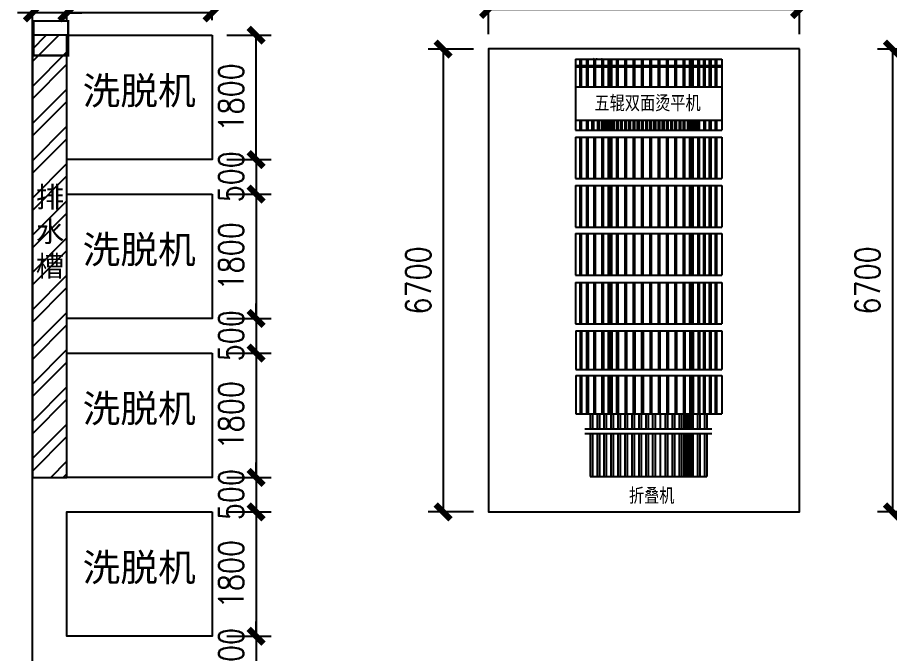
# Model space of a CAD drawing. Header units: millimetres. Extents: x 28866 to 196092, y 16567 to 68963.
# Drawn here: x 28866 to 41484, y 53202 to 62409 of the extents above; entities that cross this region are included whole.
import ezdxf

# ---------------------------------------------------------------- set-up
doc = ezdxf.new("R2010")
doc.units = ezdxf.units.MM
doc.layers.add('font_blue', color=142, linetype='Continuous')
doc.styles.add('\\M+5CDBC\\M+5D6BD\\M+5D6D0\\M+5CEC4\\M+5CBB5\\M+5C3F7', font='simplex.shx', dxfattribs={"width": 0.8, "bigfont": 'hztxt.shx'})
doc.styles.add('ROMANS', font='ROMANS.shx', dxfattribs={"width": 0.8, "bigfont": 'hhztxt.shx'})
doc.styles.get("Standard").update_dxf_attribs({"font": 'arial.ttf', "height": 200})
doc.dimstyles.new('dim1-150', dxfattribs={"dimscale": 180, "dimtxt": 2, "dimasz": 1.2, "dimexe": 1.2, "dimexo": 1.2, "dimgap": 1, "dimtad": 1, "dimdec": 0, "dimdsep": 46, "dimtxsty": 'ROMANS', "dimblk": 'ARCHTICK', "dimcen": 0, "dimadec": 0, "dimazin": 0, "dimtfac": 0.71, "dimtdec": 0, "dimtix": 1, "dimtmove": 0, "dimatfit": 3, "dimldrblk": 'ARCHTICK', "dimfxl": 0, "dimtolj": 1, "dimtzin": 0, "dimarcsym": 0})

# ---------------------------------------------------------------- blocks, each defined once
blk = doc.blocks.new('_ArchTick')
at = {"color": 0, "linetype": 'ByBlock', "const_width": 0.4}
blk.add_lwpolyline([(-0.5, -0.5), (0.5, 0.5)], dxfattribs=at)
blk = doc.blocks.new('*D12')
at = {"color": 0, "lineweight": -2, "transparency": 16777216}
for p, q in [((35682, 62168), (35682, 62739)), ((40182, 62168), (40182, 62739)), ((40182, 62523), (35682, 62523))]:
    blk.add_line(p, q, dxfattribs=at)
at = {"layer": 'Defpoints', "color": 0, "transparency": 16777216}
for p in [(35682, 62523), (35682, 61952), (40182, 61952)]:
    blk.add_point(p, dxfattribs=at)
at = {"color": 0, "lineweight": -2, "transparency": 16777216, "xscale": 216, "yscale": 216, "zscale": 216, "rotation": 180}
blk.add_blockref('_ArchTick', (35682, 62523), dxfattribs=at)
at = {"color": 0, "lineweight": -2, "transparency": 16777216, "xscale": 216, "yscale": 216, "zscale": 216}
blk.add_blockref('_ArchTick', (40182, 62523), dxfattribs=at)
at = {"color": 0, "transparency": 16777216, "insert": (37932, 62883), "char_height": 360, "attachment_point": 5, "style": 'ROMANS'}
blk.add_mtext('\\A1;4500', dxfattribs=at)
blk = doc.blocks.new('*D13')
at = {"color": 0, "lineweight": -2, "transparency": 16777216}
for p, q in [((35466, 61952), (34809, 61952)), ((35025, 61952), (35025, 55252)), ((35466, 55252), (34809, 55252))]:
    blk.add_line(p, q, dxfattribs=at)
at = {"layer": 'Defpoints', "color": 0, "transparency": 16777216}
for p in [(35682, 61952), (35025, 55252), (35682, 55252)]:
    blk.add_point(p, dxfattribs=at)
at = {"color": 0, "lineweight": -2, "transparency": 16777216, "xscale": 216, "yscale": 216, "zscale": 216}
for p, rotation in [((35025, 61952), 90), ((35025, 55252), 270)]:
    blk.add_blockref('_ArchTick', p, dxfattribs=dict(at, rotation=rotation))
at = {"color": 0, "transparency": 16777216, "insert": (34665, 58602), "char_height": 360, "attachment_point": 5, "rotation": 90, "style": 'ROMANS'}
blk.add_mtext('\\A1;6700', dxfattribs=at)
blk = doc.blocks.new('*D2')
at = {"color": 0, "lineweight": -2, "transparency": 16777216}
for p, q in [((29082, 62368), (29082, 62690)), ((29582, 62368), (29582, 62690)), ((29082, 62474), (28866, 62474)), ((29582, 62474), (29082, 62474)), ((29582, 62474), (29798, 62474))]:
    blk.add_line(p, q, dxfattribs=at)
at = {"layer": 'Defpoints', "color": 0, "transparency": 16777216}
for p in [(29082, 62474), (29082, 62152), (29582, 62152)]:
    blk.add_point(p, dxfattribs=at)
at = {"color": 0, "lineweight": -2, "transparency": 16777216, "xscale": 216, "yscale": 216, "zscale": 216}
blk.add_blockref('_ArchTick', (29082, 62474), dxfattribs=at)
at = {"color": 0, "lineweight": -2, "transparency": 16777216, "xscale": 216, "yscale": 216, "zscale": 216, "rotation": 180}
blk.add_blockref('_ArchTick', (29582, 62474), dxfattribs=at)
at = {"color": 0, "transparency": 16777216, "insert": (29332, 62834), "char_height": 360, "attachment_point": 5, "style": 'ROMANS'}
blk.add_mtext('\\A1;500', dxfattribs=at)
blk = doc.blocks.new('*D3')
at = {"color": 0, "lineweight": -2, "transparency": 16777216}
for p, q in [((29582, 62366), (29582, 62690)), ((31682, 62368), (31682, 62690)), ((31682, 62474), (29582, 62474))]:
    blk.add_line(p, q, dxfattribs=at)
at = {"layer": 'Defpoints', "color": 0, "transparency": 16777216}
for p in [(29582, 62474), (29582, 62150), (31682, 62152)]:
    blk.add_point(p, dxfattribs=at)
at = {"color": 0, "lineweight": -2, "transparency": 16777216, "xscale": 216, "yscale": 216, "zscale": 216, "rotation": 180}
blk.add_blockref('_ArchTick', (29582, 62474), dxfattribs=at)
at = {"color": 0, "lineweight": -2, "transparency": 16777216, "xscale": 216, "yscale": 216, "zscale": 216}
blk.add_blockref('_ArchTick', (31682, 62474), dxfattribs=at)
at = {"color": 0, "transparency": 16777216, "insert": (30632, 62834), "char_height": 360, "attachment_point": 5, "style": 'ROMANS'}
blk.add_mtext('\\A1;2100', dxfattribs=at)
blk = doc.blocks.new('*D4')
at = {"color": 0, "lineweight": -2, "transparency": 16777216}
for p, q in [((31898, 62152), (32535, 62152)), ((32319, 60352), (32319, 62152)), ((31898, 60352), (32535, 60352))]:
    blk.add_line(p, q, dxfattribs=at)
at = {"layer": 'Defpoints', "color": 0, "transparency": 16777216}
for p in [(31682, 62152), (32319, 62152), (31682, 60352)]:
    blk.add_point(p, dxfattribs=at)
at = {"color": 0, "lineweight": -2, "transparency": 16777216, "xscale": 216, "yscale": 216, "zscale": 216}
for p, rotation in [((32319, 62152), 90), ((32319, 60352), 270)]:
    blk.add_blockref('_ArchTick', p, dxfattribs=dict(at, rotation=rotation))
at = {"color": 0, "transparency": 16777216, "insert": (31959, 61252), "char_height": 360, "attachment_point": 5, "rotation": 90, "style": 'ROMANS'}
blk.add_mtext('\\A1;1800', dxfattribs=at)
blk = doc.blocks.new('*D5')
at = {"color": 0, "lineweight": -2, "transparency": 16777216}
for p, q in [((32319, 60352), (32319, 60568)), ((31898, 60352), (32535, 60352)), ((32319, 60352), (32319, 59852)), ((31898, 59852), (32535, 59852)), ((32319, 59852), (32319, 59636))]:
    blk.add_line(p, q, dxfattribs=at)
at = {"layer": 'Defpoints', "color": 0, "transparency": 16777216}
for p in [(31682, 60352), (31682, 59852), (32319, 59852)]:
    blk.add_point(p, dxfattribs=at)
at = {"color": 0, "lineweight": -2, "transparency": 16777216, "xscale": 216, "yscale": 216, "zscale": 216}
for p, rotation in [((32319, 60352), 270), ((32319, 59852), 90)]:
    blk.add_blockref('_ArchTick', p, dxfattribs=dict(at, rotation=rotation))
at = {"color": 0, "transparency": 16777216, "insert": (31959, 60102), "char_height": 360, "attachment_point": 5, "rotation": 90, "style": 'ROMANS'}
blk.add_mtext('\\A1;500', dxfattribs=at)
blk = doc.blocks.new('*D6')
at = {"color": 0, "lineweight": -2, "transparency": 16777216}
for p, q in [((31898, 59852), (32535, 59852)), ((32319, 59852), (32319, 58052)), ((31898, 58052), (32535, 58052))]:
    blk.add_line(p, q, dxfattribs=at)
at = {"layer": 'Defpoints', "color": 0, "transparency": 16777216}
for p in [(31682, 59852), (31682, 58052), (32319, 58052)]:
    blk.add_point(p, dxfattribs=at)
at = {"color": 0, "lineweight": -2, "transparency": 16777216, "xscale": 216, "yscale": 216, "zscale": 216}
for p, rotation in [((32319, 59852), 90), ((32319, 58052), 270)]:
    blk.add_blockref('_ArchTick', p, dxfattribs=dict(at, rotation=rotation))
at = {"color": 0, "transparency": 16777216, "insert": (31959, 58952), "char_height": 360, "attachment_point": 5, "rotation": 90, "style": 'ROMANS'}
blk.add_mtext('\\A1;1800', dxfattribs=at)
blk = doc.blocks.new('*D7')
at = {"color": 0, "lineweight": -2, "transparency": 16777216}
for p, q in [((32319, 58052), (32319, 58268)), ((31898, 58052), (32535, 58052)), ((32319, 58052), (32319, 57552)), ((31898, 57552), (32535, 57552)), ((32319, 57552), (32319, 57336))]:
    blk.add_line(p, q, dxfattribs=at)
at = {"layer": 'Defpoints', "color": 0, "transparency": 16777216}
for p in [(31682, 58052), (31682, 57552), (32319, 57552)]:
    blk.add_point(p, dxfattribs=at)
at = {"color": 0, "lineweight": -2, "transparency": 16777216, "xscale": 216, "yscale": 216, "zscale": 216}
for p, rotation in [((32319, 58052), 270), ((32319, 57552), 90)]:
    blk.add_blockref('_ArchTick', p, dxfattribs=dict(at, rotation=rotation))
at = {"color": 0, "transparency": 16777216, "insert": (31959, 57802), "char_height": 360, "attachment_point": 5, "rotation": 90, "style": 'ROMANS'}
blk.add_mtext('\\A1;500', dxfattribs=at)
blk = doc.blocks.new('*D8')
at = {"color": 0, "lineweight": -2, "transparency": 16777216}
for p, q in [((31898, 57552), (32535, 57552)), ((32319, 57552), (32319, 55752)), ((31898, 55752), (32535, 55752))]:
    blk.add_line(p, q, dxfattribs=at)
at = {"layer": 'Defpoints', "color": 0, "transparency": 16777216}
for p in [(31682, 57552), (31682, 55752), (32319, 55752)]:
    blk.add_point(p, dxfattribs=at)
at = {"color": 0, "lineweight": -2, "transparency": 16777216, "xscale": 216, "yscale": 216, "zscale": 216}
for p, rotation in [((32319, 57552), 90), ((32319, 55752), 270)]:
    blk.add_blockref('_ArchTick', p, dxfattribs=dict(at, rotation=rotation))
at = {"color": 0, "transparency": 16777216, "insert": (31959, 56652), "char_height": 360, "attachment_point": 5, "rotation": 90, "style": 'ROMANS'}
blk.add_mtext('\\A1;1800', dxfattribs=at)
blk = doc.blocks.new('tpj')
at = {"color": 254}
for p, q in [((37475, 61603), (39590, 61603)), ((37475, 61603), (37475, 61201)), ((37537, 61603), (37537, 61201)), ((37557, 61603), (37557, 61201)), ((37633, 61603), (37633, 61201)), ((37654, 61603), (37654, 61201)), ((37738, 61603), (37738, 61201)), ((37758, 61603), (37758, 61201)), ((37855, 61603), (37855, 61201)), ((37875, 61603), (37875, 61201)), ((37946, 61603), (37946, 61201)), ((37946, 61603), (37946, 61201)), ((37946, 61603), (37946, 61201)), ((37966, 61603), (37966, 61201)), ((37966, 61603), (37966, 61201)), ((37966, 61603), (37966, 61201)), ((37976, 61603), (37976, 61201)), ((37996, 61603), (37996, 61201)), ((38067, 61603), (38067, 61201)), ((38067, 61603), (38067, 61201)), ((38067, 61603), (38067, 61201)), ((38067, 61603), (38067, 61201)), ((38087, 61603), (38087, 61201)), ((38087, 61603), (38087, 61201)), ((38087, 61603), (38087, 61201)), ((38087, 61603), (38087, 61201)), ((38188, 61603), (38188, 61201)), ((38188, 61603), (38188, 61201)), ((38188, 61603), (38188, 61201)), ((38188, 61603), (38188, 61201)), ((38208, 61603), (38208, 61201)), ((38208, 61603), (38208, 61201)), ((38208, 61603), (38208, 61201)), ((38208, 61603), (38208, 61201)), ((38308, 61603), (38308, 61201)), ((38308, 61603), (38308, 61201)), ((38329, 61603), (38329, 61201)), ((38329, 61603), (38329, 61201)), ((38429, 61603), (38429, 61201)), ((38429, 61603), (38429, 61201)), ((38449, 61603), (38449, 61201)), ((38449, 61603), (38449, 61201)), ((38550, 61603), (38550, 61201)), ((38550, 61603), (38550, 61201)), ((38550, 61603), (38550, 61201)), ((38550, 61603), (38550, 61201)), ((38570, 61603), (38570, 61201)), ((38570, 61603), (38570, 61201)), ((38570, 61603), (38570, 61201)), ((38570, 61603), (38570, 61201)), ((38671, 61603), (38671, 61201)), ((38671, 61603), (38671, 61201)), ((38671, 61603), (38671, 61201)), ((38671, 61603), (38671, 61201)), ((38671, 61603), (38671, 61201)), ((38691, 61603), (38691, 61201)), ((38691, 61603), (38691, 61201)), ((38691, 61603), (38691, 61201)), ((38691, 61603), (38691, 61201)), ((38691, 61603), (38691, 61201)), ((38792, 61603), (38792, 61201)), ((38792, 61603), (38792, 61201)), ((38792, 61603), (38792, 61201)), ((38812, 61603), (38812, 61201)), ((38812, 61603), (38812, 61201)), ((38812, 61603), (38812, 61201)), ((38912, 61603), (38912, 61201)), ((38932, 61603), (38932, 61201)), ((39033, 61603), (39033, 61201)), ((39033, 61603), (39033, 61201)), ((39033, 61603), (39033, 61201)), ((39053, 61603), (39053, 61201)), ((39053, 61603), (39053, 61201)), ((39053, 61603), (39053, 61201)), ((39124, 61603), (39124, 61201)), ((39124, 61603), (39124, 61201)), ((39124, 61603), (39124, 61201)), ((39144, 61603), (39144, 61201)), ((39144, 61603), (39144, 61201)), ((39144, 61603), (39144, 61201)), ((39154, 61603), (39154, 61201)), ((39154, 61603), (39154, 61201)), ((39154, 61603), (39154, 61201)), ((39154, 61603), (39154, 61201)), ((39174, 61603), (39174, 61201)), ((39174, 61603), (39174, 61201)), ((39174, 61603), (39174, 61201)), ((39174, 61603), (39174, 61201)), ((39245, 61603), (39245, 61201)), ((39265, 61603), (39265, 61201)), ((39325, 61603), (39325, 61201)), ((39345, 61603), (39345, 61201)), ((39411, 61603), (39411, 61201)), ((39431, 61603), (39431, 61201)), ((39494, 61603), (39494, 61201)), ((39514, 61603), (39514, 61201)), ((39590, 61603), (39590, 61201)), ((37475, 61510), (39590, 61510)), ((37475, 61490), (39590, 61490)), ((37475, 61201), (37475, 60574)), ((37475, 61201), (39590, 61201)), ((37576, 61201), (39489, 61201)), ((39590, 61201), (39590, 60574)), ((37475, 60719), (39590, 60719)), ((37537, 60719), (37537, 60574)), ((37557, 60719), (37557, 60574)), ((37633, 60719), (37633, 60574)), ((37654, 60719), (37654, 60574)), ((37712, 60719), (37712, 60574)), ((37733, 60719), (37733, 60574)), ((37795, 60719), (37795, 60574)), ((37815, 60719), (37815, 60574)), ((37855, 60719), (37855, 60574)), ((37875, 60719), (37875, 60574)), ((37886, 60719), (37886, 60652)), ((37886, 60719), (37886, 60574)), ((37906, 60719), (37906, 60652)), ((37906, 60719), (37906, 60574)), ((37915, 60719), (37915, 60574)), ((37935, 60719), (37935, 60574)), ((37946, 60719), (37946, 60652)), ((37946, 60719), (37946, 60652)), ((37946, 60719), (37946, 60574)), ((37966, 60719), (37966, 60652)), ((37966, 60719), (37966, 60652)), ((37966, 60719), (37966, 60574)), ((37976, 60719), (37976, 60574)), ((37996, 60719), (37996, 60574)), ((38007, 60719), (38007, 60652)), ((38007, 60719), (38007, 60652)), ((38007, 60719), (38007, 60652)), ((38007, 60719), (38007, 60574)), ((38027, 60719), (38027, 60652)), ((38027, 60719), (38027, 60652)), ((38027, 60719), (38027, 60652)), ((38027, 60719), (38027, 60574)), ((38067, 60719), (38067, 60652)), ((38067, 60719), (38067, 60652)), ((38067, 60719), (38067, 60652)), ((38067, 60719), (38067, 60574)), ((38087, 60719), (38087, 60652)), ((38087, 60719), (38087, 60652)), ((38087, 60719), (38087, 60652)), ((38087, 60719), (38087, 60574)), ((38127, 60719), (38127, 60652)), ((38127, 60719), (38127, 60652)), ((38127, 60719), (38127, 60652)), ((38127, 60719), (38127, 60652)), ((38127, 60719), (38127, 60574)), ((38147, 60719), (38147, 60652)), ((38147, 60719), (38147, 60652)), ((38147, 60719), (38147, 60652)), ((38147, 60719), (38147, 60652)), ((38147, 60719), (38147, 60574)), ((38188, 60719), (38188, 60652)), ((38188, 60719), (38188, 60652)), ((38188, 60719), (38188, 60652)), ((38188, 60719), (38188, 60574)), ((38208, 60719), (38208, 60652)), ((38208, 60719), (38208, 60652)), ((38208, 60719), (38208, 60652)), ((38208, 60719), (38208, 60574)), ((38248, 60719), (38248, 60652)), ((38248, 60719), (38248, 60652)), ((38248, 60719), (38248, 60574)), ((38268, 60719), (38268, 60652)), ((38268, 60719), (38268, 60652)), ((38268, 60719), (38268, 60574)), ((38308, 60719), (38308, 60652)), ((38308, 60719), (38308, 60574)), ((38329, 60719), (38329, 60652)), ((38329, 60719), (38329, 60574)), ((38369, 60719), (38369, 60574)), ((38389, 60719), (38389, 60574)), ((38429, 60719), (38429, 60652)), ((38429, 60719), (38429, 60574)), ((38449, 60719), (38449, 60652)), ((38449, 60719), (38449, 60574)), ((38490, 60719), (38490, 60652)), ((38490, 60719), (38490, 60652)), ((38490, 60719), (38490, 60574)), ((38510, 60719), (38510, 60652)), ((38510, 60719), (38510, 60652)), ((38510, 60719), (38510, 60574)), ((38550, 60719), (38550, 60652)), ((38550, 60719), (38550, 60652)), ((38550, 60719), (38550, 60652)), ((38550, 60719), (38550, 60574)), ((38570, 60719), (38570, 60652)), ((38570, 60719), (38570, 60652)), ((38570, 60719), (38570, 60652)), ((38570, 60719), (38570, 60574)), ((38610, 60719), (38610, 60652)), ((38610, 60719), (38610, 60652)), ((38610, 60719), (38610, 60652)), ((38610, 60719), (38610, 60574)), ((38631, 60719), (38631, 60652)), ((38631, 60719), (38631, 60652)), ((38631, 60719), (38631, 60652)), ((38631, 60719), (38631, 60574)), ((38671, 60719), (38671, 60652)), ((38671, 60719), (38671, 60652)), ((38671, 60719), (38671, 60652)), ((38671, 60719), (38671, 60652)), ((38671, 60719), (38671, 60574)), ((38691, 60719), (38691, 60652)), ((38691, 60719), (38691, 60652)), ((38691, 60719), (38691, 60652)), ((38691, 60719), (38691, 60652)), ((38691, 60719), (38691, 60574)), ((38731, 60719), (38731, 60652)), ((38731, 60719), (38731, 60652)), ((38731, 60719), (38731, 60652)), ((38731, 60719), (38731, 60574)), ((38751, 60719), (38751, 60652)), ((38751, 60719), (38751, 60652)), ((38751, 60719), (38751, 60652)), ((38751, 60719), (38751, 60574)), ((38792, 60719), (38792, 60652)), ((38792, 60719), (38792, 60652)), ((38792, 60719), (38792, 60574)), ((38812, 60719), (38812, 60652)), ((38812, 60719), (38812, 60652)), ((38812, 60719), (38812, 60574)), ((38852, 60719), (38852, 60652)), ((38852, 60719), (38852, 60574)), ((38872, 60719), (38872, 60652)), ((38872, 60719), (38872, 60574)), ((38912, 60719), (38912, 60574)), ((38932, 60719), (38932, 60574)), ((38973, 60719), (38973, 60652)), ((38973, 60719), (38973, 60574)), ((38993, 60719), (38993, 60652)), ((38993, 60719), (38993, 60574)), ((39033, 60719), (39033, 60652)), ((39033, 60719), (39033, 60652)), ((39033, 60719), (39033, 60574)), ((39053, 60719), (39053, 60652)), ((39053, 60719), (39053, 60652)), ((39053, 60719), (39053, 60574)), ((39093, 60719), (39093, 60652)), ((39093, 60719), (39093, 60652)), ((39093, 60719), (39093, 60652)), ((39093, 60719), (39093, 60574)), ((39114, 60719), (39114, 60652)), ((39114, 60719), (39114, 60652)), ((39114, 60719), (39114, 60652)), ((39114, 60719), (39114, 60574)), ((39124, 60719), (39124, 60652)), ((39124, 60719), (39124, 60652)), ((39124, 60719), (39124, 60574)), ((39144, 60719), (39144, 60652)), ((39144, 60719), (39144, 60652)), ((39144, 60719), (39144, 60574)), ((39154, 60719), (39154, 60652)), ((39154, 60719), (39154, 60652)), ((39154, 60719), (39154, 60652)), ((39154, 60719), (39154, 60574)), ((39174, 60719), (39174, 60652)), ((39174, 60719), (39174, 60652)), ((39174, 60719), (39174, 60652)), ((39174, 60719), (39174, 60574)), ((39185, 60719), (39185, 60652)), ((39185, 60719), (39185, 60574)), ((39205, 60719), (39205, 60652)), ((39205, 60719), (39205, 60574)), ((39214, 60719), (39214, 60652)), ((39214, 60719), (39214, 60652)), ((39214, 60719), (39214, 60652)), ((39214, 60719), (39214, 60574)), ((39234, 60719), (39234, 60652)), ((39234, 60719), (39234, 60652)), ((39234, 60719), (39234, 60652)), ((39234, 60719), (39234, 60574)), ((39245, 60719), (39245, 60574)), ((39265, 60719), (39265, 60574)), ((39331, 60719), (39331, 60574)), ((39352, 60719), (39352, 60574)), ((39411, 60719), (39411, 60574)), ((39431, 60719), (39431, 60574)), ((39494, 60719), (39494, 60574)), ((39514, 60719), (39514, 60574)), ((37475, 60574), (39590, 60574)), ((37475, 60475), (39590, 60475)), ((37475, 60475), (37475, 59873)), ((37537, 60475), (37537, 59873)), ((37557, 60475), (37557, 59873)), ((37633, 60475), (37633, 59873)), ((37654, 60475), (37654, 59873)), ((37738, 60475), (37738, 59873)), ((37758, 60475), (37758, 59873)), ((37855, 60475), (37855, 59873)), ((37875, 60475), (37875, 59873)), ((37946, 60475), (37946, 59873)), ((37946, 60475), (37946, 59873)), ((37946, 60475), (37946, 59873)), ((37966, 60475), (37966, 59873)), ((37966, 60475), (37966, 59873)), ((37966, 60475), (37966, 59873)), ((37976, 60475), (37976, 59873)), ((37996, 60475), (37996, 59873)), ((38067, 60475), (38067, 59873)), ((38067, 60475), (38067, 59873)), ((38067, 60475), (38067, 59873)), ((38067, 60475), (38067, 59873)), ((38087, 60475), (38087, 59873)), ((38087, 60475), (38087, 59873)), ((38087, 60475), (38087, 59873)), ((38087, 60475), (38087, 59873)), ((38188, 60475), (38188, 59873)), ((38188, 60475), (38188, 59873)), ((38188, 60475), (38188, 59873)), ((38188, 60475), (38188, 59873)), ((38208, 60475), (38208, 59873)), ((38208, 60475), (38208, 59873)), ((38208, 60475), (38208, 59873)), ((38208, 60475), (38208, 59873)), ((38308, 60475), (38308, 59873)), ((38308, 60475), (38308, 59873)), ((38329, 60475), (38329, 59873)), ((38329, 60475), (38329, 59873)), ((38429, 60475), (38429, 59873)), ((38429, 60475), (38429, 59873)), ((38449, 60475), (38449, 59873)), ((38449, 60475), (38449, 59873)), ((38550, 60475), (38550, 59873)), ((38550, 60475), (38550, 59873)), ((38550, 60475), (38550, 59873)), ((38550, 60475), (38550, 59873)), ((38570, 60475), (38570, 59873)), ((38570, 60475), (38570, 59873)), ((38570, 60475), (38570, 59873)), ((38570, 60475), (38570, 59873)), ((38671, 60475), (38671, 59873)), ((38671, 60475), (38671, 59873)), ((38671, 60475), (38671, 59873)), ((38671, 60475), (38671, 59873)), ((38671, 60475), (38671, 59873)), ((38691, 60475), (38691, 59873)), ((38691, 60475), (38691, 59873)), ((38691, 60475), (38691, 59873)), ((38691, 60475), (38691, 59873)), ((38691, 60475), (38691, 59873)), ((38792, 60475), (38792, 59873)), ((38792, 60475), (38792, 59873)), ((38792, 60475), (38792, 59873)), ((38812, 60475), (38812, 59873)), ((38812, 60475), (38812, 59873)), ((38812, 60475), (38812, 59873)), ((38912, 60475), (38912, 59873)), ((38932, 60475), (38932, 59873)), ((39033, 60475), (39033, 59873)), ((39033, 60475), (39033, 59873)), ((39033, 60475), (39033, 59873)), ((39053, 60475), (39053, 59873)), ((39053, 60475), (39053, 59873)), ((39053, 60475), (39053, 59873)), ((39124, 60475), (39124, 59873)), ((39124, 60475), (39124, 59873)), ((39124, 60475), (39124, 59873)), ((39144, 60475), (39144, 59873)), ((39144, 60475), (39144, 59873)), ((39144, 60475), (39144, 59873)), ((39154, 60475), (39154, 59873)), ((39154, 60475), (39154, 59873)), ((39154, 60475), (39154, 59873)), ((39154, 60475), (39154, 59873)), ((39174, 60475), (39174, 59873)), ((39174, 60475), (39174, 59873)), ((39174, 60475), (39174, 59873)), ((39174, 60475), (39174, 59873)), ((39245, 60475), (39245, 59873)), ((39265, 60475), (39265, 59873)), ((39325, 60475), (39325, 59873)), ((39345, 60475), (39345, 59873)), ((39411, 60475), (39411, 59873)), ((39431, 60475), (39431, 59873)), ((39494, 60475), (39494, 59873)), ((39514, 60475), (39514, 59873)), ((39590, 60475), (39590, 59873)), ((37475, 59873), (39590, 59873)), ((37475, 59773), (39590, 59773)), ((37475, 59773), (37475, 59172)), ((37537, 59773), (37537, 59172)), ((37557, 59773), (37557, 59172)), ((37633, 59773), (37633, 59172)), ((37654, 59773), (37654, 59172)), ((37738, 59773), (37738, 59172)), ((37758, 59773), (37758, 59172)), ((37855, 59773), (37855, 59172)), ((37875, 59773), (37875, 59172)), ((37946, 59773), (37946, 59172)), ((37946, 59773), (37946, 59172)), ((37946, 59773), (37946, 59172)), ((37966, 59773), (37966, 59172)), ((37966, 59773), (37966, 59172)), ((37966, 59773), (37966, 59172)), ((37976, 59773), (37976, 59172)), ((37996, 59773), (37996, 59172)), ((38067, 59773), (38067, 59172)), ((38067, 59773), (38067, 59172)), ((38067, 59773), (38067, 59172)), ((38067, 59773), (38067, 59172)), ((38087, 59773), (38087, 59172)), ((38087, 59773), (38087, 59172)), ((38087, 59773), (38087, 59172)), ((38087, 59773), (38087, 59172)), ((38188, 59773), (38188, 59172)), ((38188, 59773), (38188, 59172)), ((38188, 59773), (38188, 59172)), ((38188, 59773), (38188, 59172)), ((38208, 59773), (38208, 59172)), ((38208, 59773), (38208, 59172)), ((38208, 59773), (38208, 59172)), ((38208, 59773), (38208, 59172)), ((38308, 59773), (38308, 59172)), ((38308, 59773), (38308, 59172)), ((38329, 59773), (38329, 59172)), ((38329, 59773), (38329, 59172)), ((38429, 59773), (38429, 59172)), ((38429, 59773), (38429, 59172)), ((38449, 59773), (38449, 59172)), ((38449, 59773), (38449, 59172)), ((38550, 59773), (38550, 59172)), ((38550, 59773), (38550, 59172)), ((38550, 59773), (38550, 59172)), ((38550, 59773), (38550, 59172)), ((38570, 59773), (38570, 59172)), ((38570, 59773), (38570, 59172)), ((38570, 59773), (38570, 59172)), ((38570, 59773), (38570, 59172)), ((38671, 59773), (38671, 59172)), ((38671, 59773), (38671, 59172)), ((38671, 59773), (38671, 59172)), ((38671, 59773), (38671, 59172)), ((38671, 59773), (38671, 59172)), ((38691, 59773), (38691, 59172)), ((38691, 59773), (38691, 59172)), ((38691, 59773), (38691, 59172)), ((38691, 59773), (38691, 59172)), ((38691, 59773), (38691, 59172)), ((38792, 59773), (38792, 59172)), ((38792, 59773), (38792, 59172)), ((38792, 59773), (38792, 59172)), ((38812, 59773), (38812, 59172)), ((38812, 59773), (38812, 59172)), ((38812, 59773), (38812, 59172)), ((38912, 59773), (38912, 59172)), ((38932, 59773), (38932, 59172)), ((39033, 59773), (39033, 59172)), ((39033, 59773), (39033, 59172)), ((39033, 59773), (39033, 59172)), ((39053, 59773), (39053, 59172)), ((39053, 59773), (39053, 59172)), ((39053, 59773), (39053, 59172)), ((39124, 59773), (39124, 59172)), ((39124, 59773), (39124, 59172)), ((39124, 59773), (39124, 59172)), ((39144, 59773), (39144, 59172)), ((39144, 59773), (39144, 59172)), ((39144, 59773), (39144, 59172)), ((39154, 59773), (39154, 59172)), ((39154, 59773), (39154, 59172)), ((39154, 59773), (39154, 59172)), ((39154, 59773), (39154, 59172)), ((39174, 59773), (39174, 59172)), ((39174, 59773), (39174, 59172)), ((39174, 59773), (39174, 59172)), ((39174, 59773), (39174, 59172)), ((39245, 59773), (39245, 59172)), ((39265, 59773), (39265, 59172)), ((39325, 59773), (39325, 59172)), ((39345, 59773), (39345, 59172)), ((39411, 59773), (39411, 59172)), ((39431, 59773), (39431, 59172)), ((39494, 59773), (39494, 59172)), ((39514, 59773), (39514, 59172)), ((39590, 59773), (39590, 59172)), ((37475, 59172), (39590, 59172)), ((37475, 59077), (39590, 59077)), ((37475, 59077), (37475, 58476)), ((37537, 59077), (37537, 58476)), ((37557, 59077), (37557, 58476)), ((37576, 59172), (39489, 59172)), ((37633, 59077), (37633, 58476)), ((37654, 59077), (37654, 58476)), ((37738, 59077), (37738, 58476)), ((37758, 59077), (37758, 58476)), ((37855, 59077), (37855, 58476)), ((37875, 59077), (37875, 58476)), ((37946, 59077), (37946, 58476)), ((37946, 59077), (37946, 58476)), ((37946, 59077), (37946, 58476)), ((37966, 59077), (37966, 58476)), ((37966, 59077), (37966, 58476)), ((37966, 59077), (37966, 58476)), ((37976, 59077), (37976, 58476)), ((37996, 59077), (37996, 58476)), ((38067, 59077), (38067, 58476)), ((38067, 59077), (38067, 58476)), ((38067, 59077), (38067, 58476)), ((38067, 59077), (38067, 58476)), ((38087, 59077), (38087, 58476)), ((38087, 59077), (38087, 58476)), ((38087, 59077), (38087, 58476)), ((38087, 59077), (38087, 58476)), ((38188, 59077), (38188, 58476)), ((38188, 59077), (38188, 58476)), ((38188, 59077), (38188, 58476)), ((38188, 59077), (38188, 58476)), ((38208, 59077), (38208, 58476)), ((38208, 59077), (38208, 58476)), ((38208, 59077), (38208, 58476)), ((38208, 59077), (38208, 58476)), ((38308, 59077), (38308, 58476)), ((38308, 59077), (38308, 58476)), ((38329, 59077), (38329, 58476)), ((38329, 59077), (38329, 58476)), ((38429, 59077), (38429, 58476)), ((38429, 59077), (38429, 58476)), ((38449, 59077), (38449, 58476)), ((38449, 59077), (38449, 58476)), ((38550, 59077), (38550, 58476)), ((38550, 59077), (38550, 58476)), ((38550, 59077), (38550, 58476)), ((38550, 59077), (38550, 58476)), ((38570, 59077), (38570, 58476)), ((38570, 59077), (38570, 58476)), ((38570, 59077), (38570, 58476)), ((38570, 59077), (38570, 58476)), ((38671, 59077), (38671, 58476)), ((38671, 59077), (38671, 58476)), ((38671, 59077), (38671, 58476)), ((38671, 59077), (38671, 58476)), ((38671, 59077), (38671, 58476)), ((38691, 59077), (38691, 58476)), ((38691, 59077), (38691, 58476)), ((38691, 59077), (38691, 58476)), ((38691, 59077), (38691, 58476)), ((38691, 59077), (38691, 58476)), ((38792, 59077), (38792, 58476)), ((38792, 59077), (38792, 58476)), ((38792, 59077), (38792, 58476)), ((38812, 59077), (38812, 58476)), ((38812, 59077), (38812, 58476)), ((38812, 59077), (38812, 58476)), ((38912, 59077), (38912, 58476)), ((38932, 59077), (38932, 58476)), ((39033, 59077), (39033, 58476)), ((39033, 59077), (39033, 58476)), ((39033, 59077), (39033, 58476)), ((39053, 59077), (39053, 58476)), ((39053, 59077), (39053, 58476)), ((39053, 59077), (39053, 58476)), ((39124, 59077), (39124, 58476)), ((39124, 59077), (39124, 58476)), ((39124, 59077), (39124, 58476)), ((39144, 59077), (39144, 58476)), ((39144, 59077), (39144, 58476)), ((39144, 59077), (39144, 58476)), ((39154, 59077), (39154, 58476)), ((39154, 59077), (39154, 58476)), ((39154, 59077), (39154, 58476)), ((39154, 59077), (39154, 58476)), ((39174, 59077), (39174, 58476)), ((39174, 59077), (39174, 58476)), ((39174, 59077), (39174, 58476)), ((39174, 59077), (39174, 58476)), ((39245, 59077), (39245, 58476)), ((39265, 59077), (39265, 58476)), ((39325, 59077), (39325, 58476)), ((39345, 59077), (39345, 58476)), ((39411, 59077), (39411, 58476)), ((39431, 59077), (39431, 58476)), ((39494, 59077), (39494, 58476)), ((39514, 59077), (39514, 58476)), ((39590, 59077), (39590, 58476)), ((37475, 58476), (39590, 58476)), ((37576, 58476), (39489, 58476)), ((37475, 58372), (39590, 58372)), ((37475, 58372), (37475, 57770)), ((37537, 58372), (37537, 57770)), ((37557, 58372), (37557, 57770)), ((37633, 58372), (37633, 57770)), ((37654, 58372), (37654, 57770)), ((37738, 58372), (37738, 57770)), ((37758, 58372), (37758, 57770)), ((37855, 58372), (37855, 57770)), ((37875, 58372), (37875, 57770)), ((37946, 58372), (37946, 57770)), ((37946, 58372), (37946, 57770)), ((37946, 58372), (37946, 57770)), ((37966, 58372), (37966, 57770)), ((37966, 58372), (37966, 57770)), ((37966, 58372), (37966, 57770)), ((37976, 58372), (37976, 57770)), ((37996, 58372), (37996, 57770)), ((38067, 58372), (38067, 57770)), ((38067, 58372), (38067, 57770)), ((38067, 58372), (38067, 57770)), ((38067, 58372), (38067, 57770)), ((38087, 58372), (38087, 57770)), ((38087, 58372), (38087, 57770)), ((38087, 58372), (38087, 57770)), ((38087, 58372), (38087, 57770)), ((38188, 58372), (38188, 57770)), ((38188, 58372), (38188, 57770)), ((38188, 58372), (38188, 57770)), ((38188, 58372), (38188, 57770)), ((38208, 58372), (38208, 57770)), ((38208, 58372), (38208, 57770)), ((38208, 58372), (38208, 57770)), ((38208, 58372), (38208, 57770)), ((38308, 58372), (38308, 57770)), ((38308, 58372), (38308, 57770)), ((38329, 58372), (38329, 57770)), ((38329, 58372), (38329, 57770)), ((38429, 58372), (38429, 57770)), ((38429, 58372), (38429, 57770)), ((38449, 58372), (38449, 57770)), ((38449, 58372), (38449, 57770)), ((38550, 58372), (38550, 57770)), ((38550, 58372), (38550, 57770)), ((38550, 58372), (38550, 57770)), ((38550, 58372), (38550, 57770)), ((38570, 58372), (38570, 57770)), ((38570, 58372), (38570, 57770)), ((38570, 58372), (38570, 57770)), ((38570, 58372), (38570, 57770)), ((38671, 58372), (38671, 57770)), ((38671, 58372), (38671, 57770)), ((38671, 58372), (38671, 57770)), ((38671, 58372), (38671, 57770)), ((38671, 58372), (38671, 57770)), ((38691, 58372), (38691, 57770)), ((38691, 58372), (38691, 57770)), ((38691, 58372), (38691, 57770)), ((38691, 58372), (38691, 57770)), ((38691, 58372), (38691, 57770)), ((38792, 58372), (38792, 57770)), ((38792, 58372), (38792, 57770)), ((38792, 58372), (38792, 57770)), ((38812, 58372), (38812, 57770)), ((38812, 58372), (38812, 57770)), ((38812, 58372), (38812, 57770)), ((38912, 58372), (38912, 57770)), ((38932, 58372), (38932, 57770)), ((39033, 58372), (39033, 57770)), ((39033, 58372), (39033, 57770)), ((39033, 58372), (39033, 57770)), ((39053, 58372), (39053, 57770)), ((39053, 58372), (39053, 57770)), ((39053, 58372), (39053, 57770)), ((39124, 58372), (39124, 57770)), ((39124, 58372), (39124, 57770)), ((39124, 58372), (39124, 57770)), ((39144, 58372), (39144, 57770)), ((39144, 58372), (39144, 57770)), ((39144, 58372), (39144, 57770)), ((39154, 58372), (39154, 57770)), ((39154, 58372), (39154, 57770)), ((39154, 58372), (39154, 57770)), ((39154, 58372), (39154, 57770)), ((39174, 58372), (39174, 57770)), ((39174, 58372), (39174, 57770)), ((39174, 58372), (39174, 57770)), ((39174, 58372), (39174, 57770)), ((39245, 58372), (39245, 57770)), ((39265, 58372), (39265, 57770)), ((39325, 58372), (39325, 57770)), ((39345, 58372), (39345, 57770)), ((39411, 58372), (39411, 57770)), ((39431, 58372), (39431, 57770)), ((39494, 58372), (39494, 57770)), ((39514, 58372), (39514, 57770)), ((39590, 58372), (39590, 57770)), ((37475, 57770), (39590, 57770)), ((37478, 57668), (39593, 57668)), ((37478, 57668), (37478, 57111)), ((37540, 57668), (37540, 57111)), ((37560, 57668), (37560, 57111)), ((37576, 57770), (39489, 57770)), ((37636, 57668), (37636, 57111)), ((37657, 57668), (37657, 57111)), ((37741, 57668), (37741, 57111)), ((37761, 57668), (37761, 57111)), ((37858, 57668), (37858, 57111)), ((37878, 57668), (37878, 57111)), ((37949, 57668), (37949, 57111)), ((37949, 57668), (37949, 57111)), ((37949, 57668), (37949, 57111)), ((37969, 57668), (37969, 57111)), ((37969, 57668), (37969, 57111)), ((37969, 57668), (37969, 57111)), ((37979, 57668), (37979, 57111)), ((37999, 57668), (37999, 57111)), ((38070, 57668), (38070, 57111)), ((38070, 57668), (38070, 57111)), ((38070, 57668), (38070, 57111)), ((38070, 57668), (38070, 57111)), ((38090, 57668), (38090, 57111)), ((38090, 57668), (38090, 57111)), ((38090, 57668), (38090, 57111)), ((38090, 57668), (38090, 57111)), ((38191, 57668), (38191, 57111)), ((38191, 57668), (38191, 57111)), ((38191, 57668), (38191, 57111)), ((38191, 57668), (38191, 57111)), ((38211, 57668), (38211, 57111)), ((38211, 57668), (38211, 57111)), ((38211, 57668), (38211, 57111)), ((38211, 57668), (38211, 57111)), ((38311, 57668), (38311, 57111)), ((38311, 57668), (38311, 57111)), ((38332, 57668), (38332, 57111)), ((38332, 57668), (38332, 57111)), ((38432, 57668), (38432, 57111)), ((38432, 57668), (38432, 57111)), ((38452, 57668), (38452, 57111)), ((38452, 57668), (38452, 57111)), ((38553, 57668), (38553, 57111)), ((38553, 57668), (38553, 57111)), ((38553, 57668), (38553, 57111)), ((38553, 57668), (38553, 57111)), ((38573, 57668), (38573, 57111)), ((38573, 57668), (38573, 57111)), ((38573, 57668), (38573, 57111)), ((38573, 57668), (38573, 57111)), ((38674, 57668), (38674, 57111)), ((38674, 57668), (38674, 57111)), ((38674, 57668), (38674, 57111)), ((38674, 57668), (38674, 57111)), ((38674, 57668), (38674, 57111)), ((38694, 57668), (38694, 57111)), ((38694, 57668), (38694, 57111)), ((38694, 57668), (38694, 57111)), ((38694, 57668), (38694, 57111)), ((38694, 57668), (38694, 57111)), ((38795, 57668), (38795, 57111)), ((38795, 57668), (38795, 57111)), ((38795, 57668), (38795, 57111)), ((38815, 57668), (38815, 57111)), ((38815, 57668), (38815, 57111)), ((38815, 57668), (38815, 57111)), ((38915, 57668), (38915, 57111)), ((38935, 57668), (38935, 57111)), ((39036, 57668), (39036, 57111)), ((39036, 57668), (39036, 57111)), ((39036, 57668), (39036, 57111)), ((39056, 57668), (39056, 57111)), ((39056, 57668), (39056, 57111)), ((39056, 57668), (39056, 57111)), ((39127, 57668), (39127, 57111)), ((39127, 57668), (39127, 57111)), ((39127, 57668), (39127, 57111)), ((39147, 57668), (39147, 57111)), ((39147, 57668), (39147, 57111)), ((39147, 57668), (39147, 57111)), ((39157, 57668), (39157, 57111)), ((39157, 57668), (39157, 57111)), ((39157, 57668), (39157, 57111)), ((39157, 57668), (39157, 57111)), ((39177, 57668), (39177, 57111)), ((39177, 57668), (39177, 57111)), ((39177, 57668), (39177, 57111)), ((39177, 57668), (39177, 57111)), ((39248, 57668), (39248, 57111)), ((39268, 57668), (39268, 57111)), ((39328, 57668), (39328, 57111)), ((39348, 57668), (39348, 57111)), ((39414, 57668), (39414, 57111)), ((39434, 57668), (39434, 57111)), ((39497, 57668), (39497, 57111)), ((39517, 57668), (39517, 57111)), ((39593, 57668), (39593, 57111)), ((37478, 57111), (39593, 57111)), ((37579, 57111), (39492, 57111)), ((37478, 57025), (39593, 57025)), ((37478, 57025), (37478, 56468)), ((37540, 57025), (37540, 56468)), ((37560, 57025), (37560, 56468)), ((37636, 57025), (37636, 56468)), ((37657, 57025), (37657, 56468)), ((37741, 57025), (37741, 56468)), ((37761, 57025), (37761, 56468)), ((37858, 57025), (37858, 56468)), ((37878, 57025), (37878, 56468)), ((37949, 57025), (37949, 56468)), ((37949, 57025), (37949, 56468)), ((37949, 57025), (37949, 56468)), ((37969, 57025), (37969, 56468)), ((37969, 57025), (37969, 56468)), ((37969, 57025), (37969, 56468)), ((37979, 57025), (37979, 56468)), ((37999, 57025), (37999, 56468)), ((38070, 57025), (38070, 56468)), ((38070, 57025), (38070, 56468)), ((38070, 57025), (38070, 56468)), ((38070, 57025), (38070, 56468)), ((38090, 57025), (38090, 56468)), ((38090, 57025), (38090, 56468)), ((38090, 57025), (38090, 56468)), ((38090, 57025), (38090, 56468)), ((38191, 57025), (38191, 56468)), ((38191, 57025), (38191, 56468)), ((38191, 57025), (38191, 56468)), ((38191, 57025), (38191, 56468)), ((38211, 57025), (38211, 56468)), ((38211, 57025), (38211, 56468)), ((38211, 57025), (38211, 56468)), ((38211, 57025), (38211, 56468)), ((38311, 57025), (38311, 56468)), ((38311, 57025), (38311, 56468)), ((38332, 57025), (38332, 56468)), ((38332, 57025), (38332, 56468)), ((38432, 57025), (38432, 56468)), ((38432, 57025), (38432, 56468)), ((38452, 57025), (38452, 56468)), ((38452, 57025), (38452, 56468)), ((38553, 57025), (38553, 56468)), ((38553, 57025), (38553, 56468)), ((38553, 57025), (38553, 56468)), ((38553, 57025), (38553, 56468)), ((38573, 57025), (38573, 56468)), ((38573, 57025), (38573, 56468)), ((38573, 57025), (38573, 56468)), ((38573, 57025), (38573, 56468)), ((38674, 57025), (38674, 56468)), ((38674, 57025), (38674, 56468)), ((38674, 57025), (38674, 56468)), ((38674, 57025), (38674, 56468)), ((38674, 57025), (38674, 56468)), ((38694, 57025), (38694, 56468)), ((38694, 57025), (38694, 56468)), ((38694, 57025), (38694, 56468)), ((38694, 57025), (38694, 56468)), ((38694, 57025), (38694, 56468)), ((38795, 57025), (38795, 56468)), ((38795, 57025), (38795, 56468)), ((38795, 57025), (38795, 56468)), ((38815, 57025), (38815, 56468)), ((38815, 57025), (38815, 56468)), ((38815, 57025), (38815, 56468)), ((38915, 57025), (38915, 56468)), ((38935, 57025), (38935, 56468)), ((39036, 57025), (39036, 56468)), ((39036, 57025), (39036, 56468)), ((39036, 57025), (39036, 56468)), ((39056, 57025), (39056, 56468)), ((39056, 57025), (39056, 56468)), ((39056, 57025), (39056, 56468)), ((39127, 57025), (39127, 56468)), ((39127, 57025), (39127, 56468)), ((39127, 57025), (39127, 56468)), ((39147, 57025), (39147, 56468)), ((39147, 57025), (39147, 56468)), ((39147, 57025), (39147, 56468)), ((39157, 57025), (39157, 56468)), ((39157, 57025), (39157, 56468)), ((39157, 57025), (39157, 56468)), ((39157, 57025), (39157, 56468)), ((39177, 57025), (39177, 56468)), ((39177, 57025), (39177, 56468)), ((39177, 57025), (39177, 56468)), ((39177, 57025), (39177, 56468)), ((39248, 57025), (39248, 56468)), ((39268, 57025), (39268, 56468)), ((39328, 57025), (39328, 56468)), ((39348, 57025), (39348, 56468)), ((39414, 57025), (39414, 56468)), ((39434, 57025), (39434, 56468)), ((39497, 57025), (39497, 56468)), ((39517, 57025), (39517, 56468)), ((39593, 57025), (39593, 56468)), ((37478, 56468), (39593, 56468)), ((37579, 56468), (39492, 56468)), ((39447, 56462), (37612, 56462)), ((37686, 56463), (37686, 56249)), ((37719, 56463), (37719, 56249)), ((37786, 56463), (37786, 56249)), ((37820, 56463), (37820, 56249)), ((37887, 56463), (37887, 56249)), ((37920, 56463), (37920, 56249)), ((37988, 56463), (37988, 56249)), ((38021, 56463), (38021, 56249)), ((38088, 56463), (38088, 56249)), ((38122, 56463), (38122, 56249)), ((38189, 56463), (38189, 56249)), ((38222, 56463), (38222, 56249)), ((38290, 56463), (38290, 56249)), ((38323, 56463), (38323, 56249)), ((38390, 56463), (38390, 56249)), ((38424, 56463), (38424, 56249)), ((38491, 56463), (38491, 56249)), ((38524, 56463), (38524, 56249)), ((38591, 56463), (38591, 56249)), ((38625, 56463), (38625, 56249)), ((38699, 56463), (38699, 56249)), ((38773, 56463), (38773, 56249)), ((38806, 56463), (38806, 56249)), ((38874, 56463), (38874, 56249)), ((38907, 56463), (38907, 56249)), ((38974, 56463), (38974, 56249)), ((39008, 56463), (39008, 56249)), ((39042, 56463), (39042, 56249)), ((39072, 56463), (39072, 56249)), ((39075, 56463), (39075, 56249)), ((39075, 56463), (39075, 56249)), ((39105, 56463), (39105, 56249)), ((39108, 56463), (39108, 56249)), ((39139, 56463), (39139, 56249)), ((39142, 56463), (39142, 56249)), ((39172, 56463), (39172, 56249)), ((39172, 56463), (39172, 56249)), ((39240, 56463), (39240, 56249)), ((39273, 56463), (39273, 56249)), ((39340, 56463), (39340, 56249)), ((39374, 56463), (39374, 56249)), ((39447, 56249), (37612, 56249)), ((39447, 56181), (37612, 56181)), ((37686, 56181), (37686, 55563)), ((37719, 56181), (37719, 55563)), ((37786, 56181), (37786, 55563)), ((37820, 56181), (37820, 55563)), ((37887, 56181), (37887, 55563)), ((37920, 56181), (37920, 55563)), ((37988, 56181), (37988, 55563)), ((38021, 56181), (38021, 55563)), ((38088, 56181), (38088, 55563)), ((38122, 56181), (38122, 55563)), ((38189, 56181), (38189, 55563)), ((38222, 56181), (38222, 55563)), ((38290, 56181), (38290, 55563)), ((38323, 56181), (38323, 55563)), ((38390, 56181), (38390, 55563)), ((38424, 56181), (38424, 55563)), ((38491, 56181), (38491, 55563)), ((38524, 56181), (38524, 55563)), ((38591, 56181), (38591, 55563)), ((38625, 56181), (38625, 55563)), ((38699, 56181), (38699, 55563)), ((38773, 56181), (38773, 55563)), ((38806, 56181), (38806, 55563)), ((38874, 56181), (38874, 55563)), ((38907, 56181), (38907, 55563)), ((38974, 56181), (38974, 55563)), ((39008, 56181), (39008, 55563)), ((39042, 56181), (39042, 55563)), ((39072, 56181), (39072, 55563)), ((39075, 56181), (39075, 55563)), ((39075, 56181), (39075, 55563)), ((39105, 56181), (39105, 55563)), ((39108, 56181), (39108, 55563)), ((39139, 56181), (39139, 55563)), ((39142, 56181), (39142, 55563)), ((39172, 56181), (39172, 55563)), ((39172, 56181), (39172, 55563)), ((39240, 56181), (39240, 55563)), ((39273, 56181), (39273, 55563)), ((39340, 56181), (39340, 55563)), ((39374, 56181), (39374, 55563)), ((37686, 55563), (39374, 55563))]:
    blk.add_line(p, q, dxfattribs=at)
at = {"color": 254, "linetype": 'Continuous', "lineweight": 30, "ltscale": 0.2, "flags": 128}
for points in [[(37733, 61611), (37733, 61609), (37733, 61608), (37734, 61607), (37735, 61605), (37736, 61604), (37737, 61603), (37739, 61602), (37741, 61601), (37742, 61601), (37744, 61600), (37746, 61600), (37749, 61599), (37751, 61599)], [(37771, 61599), (37773, 61599), (37775, 61600), (37777, 61600), (37779, 61601), (37781, 61601), (37783, 61602), (37784, 61603), (37786, 61604), (37787, 61605), (37788, 61607), (37788, 61608), (37789, 61609), (37789, 61611)], [(37846, 61611), (37846, 61609), (37847, 61608), (37847, 61607), (37848, 61605), (37849, 61604), (37851, 61603), (37852, 61602), (37854, 61601), (37856, 61601), (37858, 61600), (37860, 61600), (37862, 61599), (37864, 61599)]]:
    blk.add_lwpolyline(points, dxfattribs=at)
at = {"color": 254, "linetype": 'Continuous', "lineweight": 30, "ltscale": 0.2, "extrusion": (0, 0, -1)}
for centre, major_axis, start_param, end_param in [((37751, 61611), (-18.3, 0), -1.570796, 0), ((37771, 61611), (18.3, 0), 0, 1.570796), ((37864, 61611), (-18.3, 0), -1.570796, 0)]:
    blk.add_ellipse(centre, major_axis=major_axis, ratio=0.625304, start_param=start_param, end_param=end_param, dxfattribs=at)
at = {"color": 1, "char_height": 201.29, "width": 1629.69, "attachment_point": 3, "style": '\\M+5CDBC\\M+5D6BD\\M+5D6D0\\M+5CEC4\\M+5CBB5\\M+5C3F7'}
for s, insert in [('{\\fFangSong|b0|i0|c134|p49;五辊双面烫平机}', (39286, 61071)), ('{\\fFangSong|b0|i0|c134|p49;折叠机}', (38907, 55389))]:
    blk.add_mtext(s, dxfattribs=dict(at, insert=insert))
blk = doc.blocks.new('*D21')
at = {"color": 0, "lineweight": -2, "transparency": 16777216}
for p, q in [((32319, 55752), (32319, 55968)), ((31898, 55752), (32535, 55752)), ((32319, 55752), (32319, 55252)), ((31898, 55252), (32535, 55252)), ((32319, 55252), (32319, 55036))]:
    blk.add_line(p, q, dxfattribs=at)
at = {"layer": 'Defpoints', "color": 0, "transparency": 16777216}
for p in [(31682, 55752), (31682, 55252), (32319, 55252)]:
    blk.add_point(p, dxfattribs=at)
at = {"color": 0, "lineweight": -2, "transparency": 16777216, "xscale": 216, "yscale": 216, "zscale": 216}
for p, rotation in [((32319, 55752), 270), ((32319, 55252), 90)]:
    blk.add_blockref('_ArchTick', p, dxfattribs=dict(at, rotation=rotation))
at = {"color": 0, "transparency": 16777216, "insert": (31959, 55502), "char_height": 360, "attachment_point": 5, "rotation": 90, "style": 'ROMANS'}
blk.add_mtext('\\A1;500', dxfattribs=at)
blk = doc.blocks.new('*D22')
at = {"color": 0, "lineweight": -2, "transparency": 16777216}
for p, q in [((31898, 55252), (32535, 55252)), ((32319, 55252), (32319, 53452)), ((31898, 53452), (32535, 53452))]:
    blk.add_line(p, q, dxfattribs=at)
at = {"layer": 'Defpoints', "color": 0, "transparency": 16777216}
for p in [(31682, 55252), (31682, 53452), (32319, 53452)]:
    blk.add_point(p, dxfattribs=at)
at = {"color": 0, "lineweight": -2, "transparency": 16777216, "xscale": 216, "yscale": 216, "zscale": 216}
for p, rotation in [((32319, 55252), 90), ((32319, 53452), 270)]:
    blk.add_blockref('_ArchTick', p, dxfattribs=dict(at, rotation=rotation))
at = {"color": 0, "transparency": 16777216, "insert": (31959, 54352), "char_height": 360, "attachment_point": 5, "rotation": 90, "style": 'ROMANS'}
blk.add_mtext('\\A1;1800', dxfattribs=at)
blk = doc.blocks.new('*D23')
at = {"color": 0, "lineweight": -2, "transparency": 16777216}
for p, q in [((32319, 53452), (32319, 53668)), ((31898, 53452), (32535, 53452)), ((32319, 53452), (32319, 52952)), ((31898, 52952), (32535, 52952)), ((32319, 52952), (32319, 52736))]:
    blk.add_line(p, q, dxfattribs=at)
at = {"layer": 'Defpoints', "color": 0, "transparency": 16777216}
for p in [(31682, 53452), (31682, 52952), (32319, 52952)]:
    blk.add_point(p, dxfattribs=at)
at = {"color": 0, "lineweight": -2, "transparency": 16777216, "xscale": 216, "yscale": 216, "zscale": 216}
for p, rotation in [((32319, 53452), 270), ((32319, 52952), 90)]:
    blk.add_blockref('_ArchTick', p, dxfattribs=dict(at, rotation=rotation))
at = {"color": 0, "transparency": 16777216, "insert": (31959, 53202), "char_height": 360, "attachment_point": 5, "rotation": 90, "style": 'ROMANS'}
blk.add_mtext('\\A1;500', dxfattribs=at)
blk = doc.blocks.new('*D34')
at = {"color": 0, "lineweight": -2, "transparency": 16777216}
for p, q in [((41966, 61952), (41309, 61952)), ((41525, 61952), (41525, 55252)), ((41966, 55252), (41309, 55252))]:
    blk.add_line(p, q, dxfattribs=at)
at = {"layer": 'Defpoints', "color": 0, "transparency": 16777216}
for p in [(42182, 61952), (41525, 55252), (42182, 55252)]:
    blk.add_point(p, dxfattribs=at)
at = {"color": 0, "lineweight": -2, "transparency": 16777216, "xscale": 216, "yscale": 216, "zscale": 216}
for p, rotation in [((41525, 61952), 90), ((41525, 55252), 270)]:
    blk.add_blockref('_ArchTick', p, dxfattribs=dict(at, rotation=rotation))
at = {"color": 0, "transparency": 16777216, "insert": (41165, 58602), "char_height": 360, "attachment_point": 5, "rotation": 90, "style": 'ROMANS'}
blk.add_mtext('\\A1;6700', dxfattribs=at)

msp = doc.modelspace()

# ---------------------------------------------------------------- hatches: boundary and pattern name
h = msp.add_hatch()
h.set_pattern_fill('ANSI32', color=8, scale=40)
h.paths.add_polyline_path([(29582.5, 62151.7), (29082.5, 62151.7), (29082.5, 55751.7), (29582.5, 55751.7)])
h.paths.add_polyline_path([(29037, 58371.1), (29622.8, 58371.1), (29622.8, 60052.4), (29037, 60052.4)], flags=9)

# ---------------------------------------------------------------- linework, layer by layer
for points in [[(29082.5, 67067.2), (54082.5, 67067.2), (54082.5, 17067.2), (29082.5, 17067.2)], [(29582.5, 62151.7), (29082.5, 62151.7), (29082.5, 55751.7), (29582.5, 55751.7)], [(31682.5, 62151.7), (31682.5, 60351.7), (29582.5, 60351.7), (29582.5, 62151.7)], [(31682.5, 59851.7), (31682.5, 58051.7), (29582.5, 58051.7), (29582.5, 59851.7)], [(31682.5, 57551.7), (31682.5, 55751.7), (29582.5, 55751.7), (29582.5, 57551.7)], [(31682.5, 55251.7), (31682.5, 53451.7), (29582.5, 53451.7), (29582.5, 55251.7)]]:
    msp.add_lwpolyline(points, close=True)
at = {"const_width": 30}
msp.add_lwpolyline([(29099.9, 62357.6), (29599.9, 62357.6), (29599.9, 61857.6), (29099.9, 61857.6), (29099.9, 62357.6)], dxfattribs=at)
at = {"color": 254}
msp.add_lwpolyline([(40182.5, 61952.2), (35682.5, 61952.2), (35682.5, 55252.2), (40182.5, 55252.2)], close=True, dxfattribs=at)

# ---------------------------------------------------------------- block references
msp.add_blockref('tpj', (-534.5, 202.7))

# ---------------------------------------------------------------- texts
at = {"insert": (29133.8, 59960.6), "char_height": 300, "attachment_point": 1}
msp.add_mtext_dynamic_manual_height_columns('排水槽', width=575.866, gutter_width=500, heights=[0], dxfattribs=at)
at = {"layer": 'font_blue', "char_height": 400, "attachment_point": 1}
for insert in [(29809.1, 61548.8), (29809.1, 59248.8), (29809.1, 56948.8), (29809.1, 54648.8)]:
    msp.add_mtext_dynamic_manual_height_columns('洗脱机', width=1947.918, gutter_width=500, heights=[0], dxfattribs=dict(at, insert=insert))

# ---------------------------------------------------------------- dimensions: what is measured, and where the dimension line sits
dim = msp.add_aligned_dim(p1=(40182.5, 61952.2), p2=(35682.5, 61952.2), distance=-570.4, dimstyle='dim1-150')
dim.commit()
dim.dimension.update_dxf_attribs({"geometry": '*D12', "text_midpoint": (37932.5, 62882.5)})
for base, p1, p2, picture, middle in [((29082.5, 62473.7), (29582.5, 62151.7), (29082.5, 62151.7), '*D2', (29332.5, 62833.7)), ((29582.5, 62473.7), (31682.5, 62151.7), (29582.5, 62150.4), '*D3', (30632.5, 62833.7))]:
    dim = msp.add_linear_dim(base=base, p1=p1, p2=p2, dimstyle='dim1-150')
    dim.commit()
    dim.dimension.update_dxf_attribs({"geometry": picture, "text_midpoint": middle})
for base, p1, p2, picture, middle in [((32319.1, 62151.7), (31682.5, 60351.7), (31682.5, 62151.7), '*D4', (31959.1, 61251.7)), ((32319.1, 59851.7), (31682.5, 60351.7), (31682.5, 59851.7), '*D5', (31959.1, 60101.7)), ((32319.1, 58051.7), (31682.5, 59851.7), (31682.5, 58051.7), '*D6', (31959.1, 58951.7)), ((32319.1, 57551.7), (31682.5, 58051.7), (31682.5, 57551.7), '*D7', (31959.1, 57801.7)), ((32319.1, 55751.7), (31682.5, 57551.7), (31682.5, 55751.7), '*D8', (31959.1, 56651.7)), ((32319.1, 55251.7), (31682.5, 55751.7), (31682.5, 55251.7), '*D21', (31959.1, 55501.7)), ((32319.1, 53451.7), (31682.5, 55251.7), (31682.5, 53451.7), '*D22', (31959.1, 54351.7)), ((32319.1, 52951.7), (31682.5, 53451.7), (31682.5, 52951.7), '*D23', (31959.1, 53201.7))]:
    dim = msp.add_linear_dim(base=base, p1=p1, p2=p2, angle=90, dimstyle='dim1-150')
    dim.commit()
    dim.dimension.update_dxf_attribs({"geometry": picture, "text_midpoint": middle})
for base, p1, p2, picture, middle in [((35025.2, 55252.2), (35682.5, 61952.2), (35682.5, 55252.2), '*D13', (35025.2, 58602.2)), ((41525.2, 55252.2), (42182.5, 61952.2), (42182.5, 55252.2), '*D34', (41525.2, 58602.2))]:
    dim = msp.add_linear_dim(base=base, p1=p1, p2=p2, angle=270, dimstyle='dim1-150')
    dim.commit()
    dim.dimension.update_dxf_attribs({"geometry": picture, "text_midpoint": middle, "dimtype": 161})

doc.saveas('drawing.dxf')
